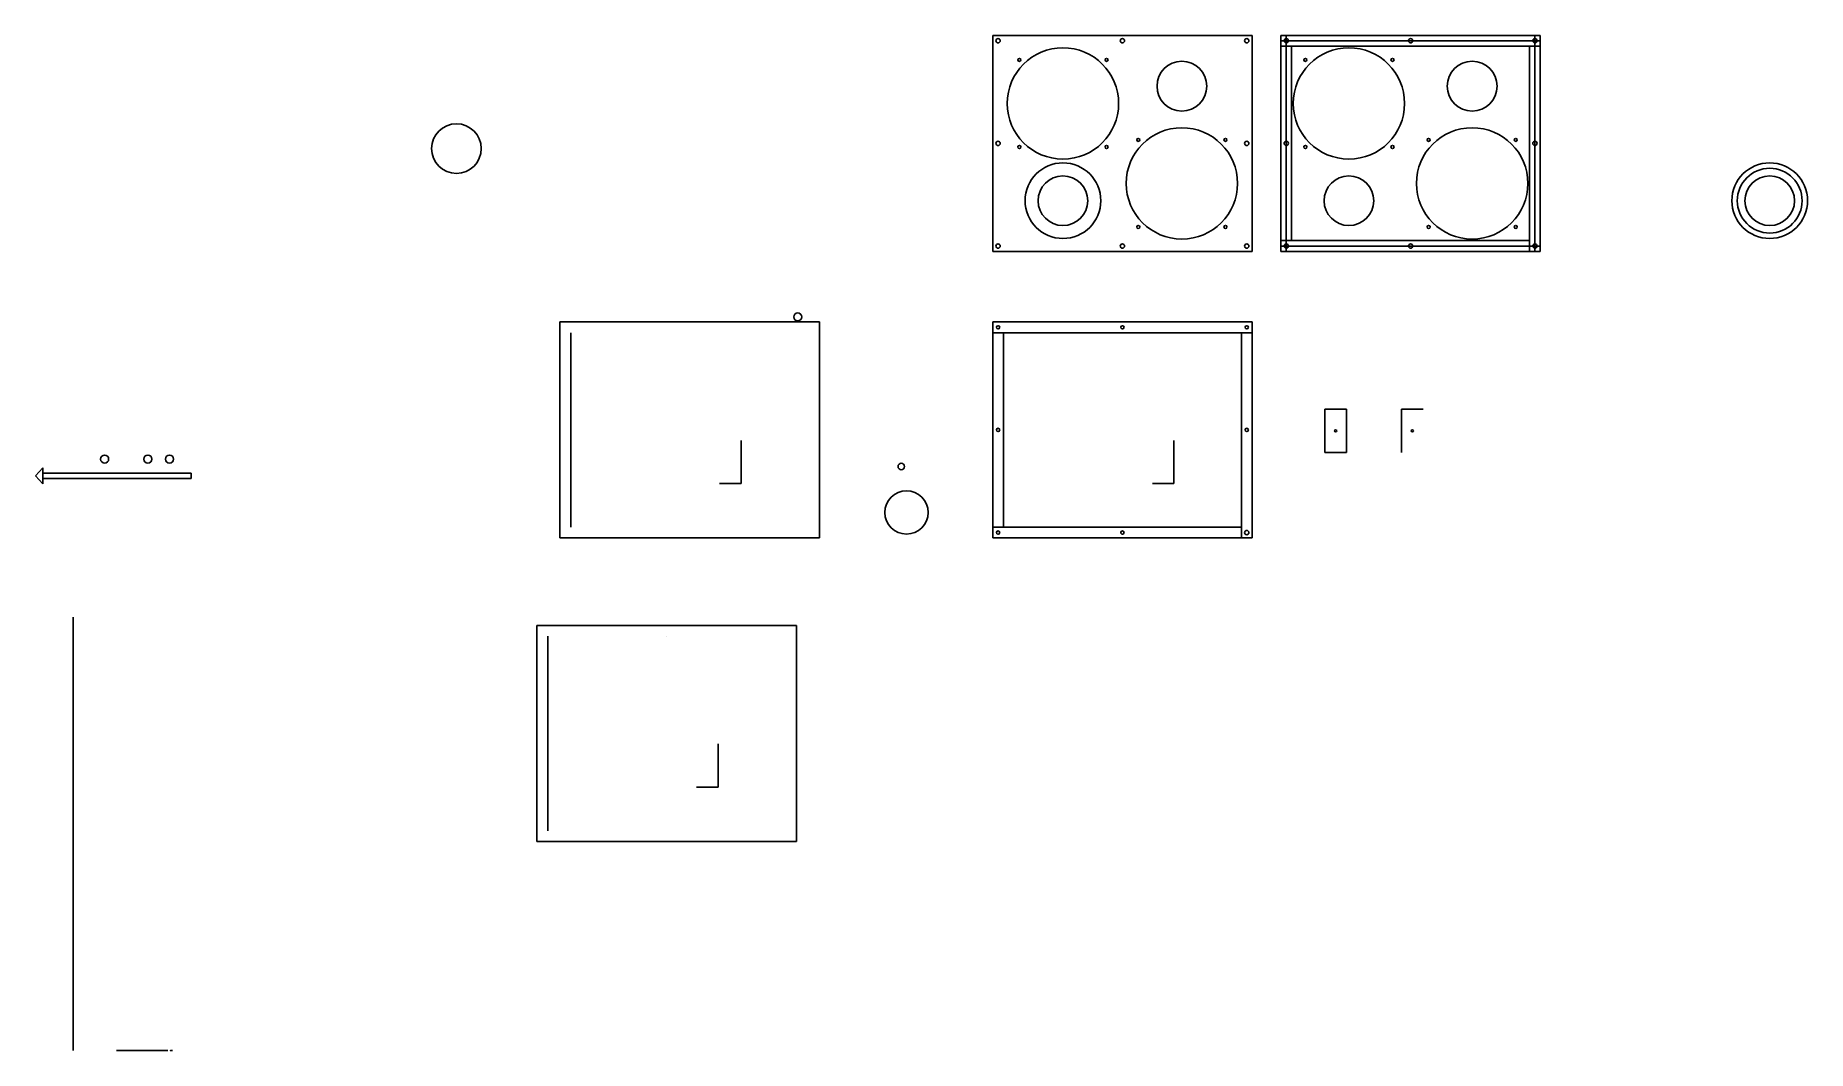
# Model space of a CAD drawing. Header units: inches. Extents: x -555 to 1084, y -827 to 113.
import ezdxf

# ---------------------------------------------------------------- set-up
doc = ezdxf.new("R2010")
doc.units = ezdxf.units.IN
doc.header["$MEASUREMENT"] = 0

msp = doc.modelspace()

# ---------------------------------------------------------------- linework, layer by layer
for p, q in [((330.1, 112.6), (570.1, 112.6)), ((330.1, -87.4), (330.1, 112.6)), ((330.1, 112.6), (330.1, 107.6)), ((330.1, 112.6), (330.1, 102.6)), ((510.1, 112.6), (570.1, 112.6)), ((570.1, 112.6), (560.1, 112.6)), ((560.1, 112.6), (565.1, 112.6)), ((570.1, 112.6), (570.1, -87.4)), ((570.1, 112.6), (570.1, 12.6)), ((596.6, 112.6), (836.6, 112.6)), ((596.6, -87.4), (596.6, 112.6)), ((596.6, 112.6), (596.6, 107.6)), ((596.6, 112.6), (596.6, 102.6)), ((596.6, 107.6), (836.6, 107.6)), ((596.6, 102.6), (836.6, 102.6)), ((601.6, -87.4), (601.6, 112.6)), ((606.6, -3.4), (606.6, 102.6)), ((606.6, 102.6), (712.6, 102.6)), ((606.6, -77.4), (606.6, 102.6)), ((659.6, 102.6), (712.6, 102.6)), ((776.6, 112.6), (836.6, 112.6)), ((836.6, 112.6), (826.6, 112.6)), ((826.6, 112.6), (831.6, 112.6)), ((836.6, 102.6), (826.6, 102.6)), ((826.6, 102.6), (826.6, -87.4)), ((831.6, 112.6), (831.6, -87.4)), ((836.6, 112.6), (836.6, -87.4)), ((836.6, 112.6), (836.6, 12.6)), ((330.1, 62.6), (330.1, -87.4)), ((570.1, 12.6), (570.1, 62.6)), ((596.6, 62.6), (596.6, -87.4)), ((836.6, 12.6), (836.6, 62.6)), ((826.6, 28.6), (826.6, -77.4)), ((330.1, -87.4), (330.1, 12.6)), ((330.1, 12.6), (330.1, -37.4)), ((596.6, -87.4), (596.6, 12.6)), ((596.6, 12.6), (596.6, -37.4)), ((826.6, -77.4), (596.6, -77.4)), ((596.6, -77.4), (606.6, -77.4)), ((773.6, -77.4), (720.6, -77.4)), ((826.6, -77.4), (720.6, -77.4)), ((826.6, -87.4), (826.6, -77.4)), ((570.1, -87.4), (330.1, -87.4)), ((330.1, -87.4), (385.1, -87.4)), ((330.1, -87.4), (335.1, -87.4)), ((390.1, -87.4), (450.1, -87.4)), ((570.1, -87.4), (570.1, -82.4)), ((836.6, -82.4), (596.6, -82.4)), ((836.6, -87.4), (596.6, -87.4)), ((596.6, -87.4), (651.6, -87.4)), ((596.6, -87.4), (601.6, -87.4)), ((656.6, -87.4), (716.6, -87.4)), ((831.6, -87.4), (831.6, -82.4)), ((836.6, -87.4), (836.6, -82.4)), ((-70.2, -152.6), (169.8, -152.6)), ((-70.2, -352.6), (-70.2, -152.6)), ((-70.2, -152.6), (-70.2, -157.6)), ((-70.2, -152.6), (-70.2, -162.6)), ((-70.2, -152.6), (-70.2, -162.6)), ((-60.2, -342.6), (-60.2, -162.6)), ((59.8, -152.6, 200), (59.8, -152.6)), ((109.8, -152.6), (169.8, -152.6)), ((169.8, -152.6), (159.8, -152.6)), ((159.8, -152.6), (164.8, -152.6)), ((169.8, -152.6), (169.8, -352.6)), ((169.8, -152.6), (169.8, -252.6)), ((330.1, -152.6), (570.1, -152.6)), ((330.1, -352.6), (330.1, -152.6)), ((330.1, -152.6), (330.1, -157.6)), ((330.1, -152.6), (330.1, -162.6)), ((330.1, -152.6), (330.1, -162.6)), ((330.1, -152.6, -470.5), (570.1, -152.6, -470.5)), ((330.1, -352.6, -470.5), (330.1, -152.6, -470.5)), ((330.1, -152.6, -470.5), (330.1, -157.6, -470.5)), ((330.1, -152.6, -470.5), (330.1, -162.6, -470.5)), ((330.1, -152.6, -470.5), (330.1, -162.6, -470.5)), ((330.1, -162.6), (570.1, -162.6)), ((330.1, -162.6, -470.5), (570.1, -162.6, -470.5)), ((340.1, -342.6), (340.1, -162.6)), ((510.1, -152.6), (570.1, -152.6)), ((510.1, -152.6, -470.5), (570.1, -152.6, -470.5)), ((570.1, -152.6), (560.1, -152.6)), ((560.1, -152.6), (565.1, -152.6)), ((570.1, -152.6, -470.5), (560.1, -152.6, -470.5)), ((560.1, -152.6, -470.5), (565.1, -152.6, -470.5)), ((570.1, -162.6), (560.1, -162.6)), ((560.1, -162.6), (560.1, -352.6)), ((570.1, -162.6, -470.5), (560.1, -162.6, -470.5)), ((560.1, -162.6, -470.5), (560.1, -352.6, -470.5)), ((570.1, -152.6), (570.1, -352.6)), ((570.1, -152.6), (570.1, -252.6)), ((570.1, -152.6, -470.5), (570.1, -352.6, -470.5)), ((570.1, -152.6, -470.5), (570.1, -252.6, -470.5)), ((-70.2, -202.6), (-70.2, -352.6)), ((169.8, -252.6), (169.8, -202.6)), ((330.1, -202.6), (330.1, -352.6)), ((330.1, -202.6, -470.5), (330.1, -352.6, -470.5)), ((570.1, -252.6), (570.1, -202.6)), ((570.1, -252.6, -470.5), (570.1, -202.6, -470.5)), ((647.3, -233.4), (637.3, -233.4)), ((637.3, -233.4), (637.3, -273.4)), ((657.3, -233.4), (647.3, -233.4)), ((657.3, -273.4), (657.3, -233.4)), ((708.3, -273.4), (708.3, -233.4)), ((708.3, -233.4), (728.3, -233.4)), ((-70.2, -352.6), (-70.2, -252.6)), ((-70.2, -252.6), (-70.2, -302.6)), ((330.1, -352.6), (330.1, -252.6)), ((330.1, -252.6), (330.1, -302.6)), ((330.1, -352.6, -470.5), (330.1, -252.6, -470.5)), ((330.1, -252.6, -470.5), (330.1, -302.6, -470.5)), ((97.5, -262.3, 8), (97.5, -302.3, 8)), ((497.8, -262.3, 8), (497.8, -302.3, 8)), ((637.3, -273.4), (657.3, -273.4)), ((-555.3, -295.1), (-548.3, -287.6)), ((-548.3, -289.6), (-548.3, -287.6)), ((-548.3, -287.6), (-548.3, -297.6)), ((-548.3, -292.6), (-548.3, -289.6)), ((-548.3, -292.6), (-411.3, -292.6)), ((-548.3, -292.6), (-548.3, -297.6)), ((-411.3, -292.6), (-411.3, -297.6)), ((-555.3, -295.1), (-548.3, -302.6)), ((-411.3, -297.6), (-548.3, -297.6)), ((-548.3, -297.6), (-548.3, -302.6)), ((87.5, -302.3, 8), (77.5, -302.3, 8)), ((97.5, -302.3, 8), (87.5, -302.3, 8)), ((487.8, -302.3, 8), (477.8, -302.3, 8)), ((497.8, -302.3, 8), (487.8, -302.3, 8)), ((560.1, -342.6), (330.1, -342.6)), ((330.1, -342.6), (340.1, -342.6)), ((560.1, -342.6, -470.5), (330.1, -342.6, -470.5)), ((330.1, -342.6, -470.5), (340.1, -342.6, -470.5)), ((560.1, -352.6), (560.1, -342.6)), ((560.1, -352.6, -470.5), (560.1, -342.6, -470.5)), ((169.8, -352.6), (-70.2, -352.6)), ((-70.2, -352.6), (-15.2, -352.6)), ((-70.2, -352.6), (-65.2, -352.6)), ((-10.2, -352.6), (49.8, -352.6)), ((169.8, -352.6), (169.8, -347.6)), ((570.1, -352.6), (330.1, -352.6)), ((330.1, -352.6), (385.1, -352.6)), ((330.1, -352.6), (335.1, -352.6)), ((570.1, -352.6, -470.5), (330.1, -352.6, -470.5)), ((330.1, -352.6, -470.5), (385.1, -352.6, -470.5)), ((330.1, -352.6, -470.5), (335.1, -352.6, -470.5)), ((390.1, -352.6), (450.1, -352.6)), ((390.1, -352.6, -470.5), (450.1, -352.6, -470.5)), ((570.1, -352.6), (570.1, -347.6)), ((570.1, -352.6, -470.5), (570.1, -347.6, -470.5)), ((-520.4, -827.1, -12.3), (-520.4, -426, -12.3)), ((-91.5, -433.6), (148.5, -433.6)), ((-91.5, -633.6), (-91.5, -433.6)), ((-91.5, -433.6), (-91.5, -438.6)), ((-91.5, -433.6), (-91.5, -443.6)), ((-91.5, -433.6), (-91.5, -443.6)), ((38.5, -433.6, 200), (38.5, -433.6)), ((88.5, -433.6), (148.5, -433.6)), ((148.5, -433.6), (138.5, -433.6)), ((138.5, -433.6), (143.5, -433.6)), ((148.5, -433.6), (148.5, -633.6)), ((148.5, -433.6), (148.5, -533.6)), ((-81.5, -623.6), (-81.5, -443.6)), ((28.5, -443.6, 170), (28.5, -443.6, 107)), ((28.5, -443.6, 107), (28.5, -443.6, 71)), ((-91.5, -483.6), (-91.5, -633.6)), ((148.5, -533.6), (148.5, -483.6)), ((-91.5, -633.6), (-91.5, -533.6)), ((-91.5, -533.6), (-91.5, -583.6)), ((76.2, -543.3, 8), (76.2, -583.3, 8)), ((66.2, -583.3, 8), (56.2, -583.3, 8)), ((76.2, -583.3, 8), (66.2, -583.3, 8)), ((148.5, -633.6), (-91.5, -633.6)), ((-91.5, -633.6), (-36.5, -633.6)), ((-91.5, -633.6), (-86.5, -633.6)), ((-31.5, -633.6), (28.5, -633.6)), ((148.5, -633.6), (148.5, -628.6)), ((-480.4, -827.1, -51.5), (-440.4, -827.1, -51.5))]:
    msp.add_line(p, q)
for centre, radius in [((335.1, 107.6), 2), ((395.1, 49.6), 51.5), ((450.1, 107.6), 2), ((565.1, 107.6), 2), ((601.6, 107.6), 2), ((659.6, 49.6), 51.5), ((716.6, 107.6), 2), ((831.6, 107.6), 2), ((354.8, 89.9), 1.4), ((435.4, 89.9), 1.4), ((505.1, 65.6), 23), ((619.3, 89.9), 1.4), ((699.9, 89.9), 1.4), ((773.6, 65.6), 23), ((-165.9, 7.8), 23), ((505.1, -24.4), 51.5), ((464.8, 15.9), 1.4), ((545.4, 15.9), 1.4), ((773.6, -24.4), 51.5), ((733.3, 15.9), 1.4), ((813.9, 15.9), 1.4), ((335.1, 12.6), 2), ((354.8, 9.3), 1.4), ((435.4, 9.3), 1.4), ((565.1, 12.6), 2), ((601.6, 12.6), 2), ((619.3, 9.3), 1.4), ((699.9, 9.3), 1.4), ((831.6, 12.6), 2), ((395.1, -40.4), 35), ((1048.8, -40.4), 35), ((1048.8, -40.4), 30), ((395.1, -40.4), 23), ((659.6, -40.4), 23), ((1048.8, -40.4), 23), ((464.8, -64.7), 1.4), ((545.4, -64.7), 1.4), ((733.3, -64.7), 1.4), ((813.9, -64.7), 1.4), ((335.1, -82.4), 2), ((450.1, -82.4), 2), ((565.1, -82.4), 2), ((601.6, -82.4), 2), ((716.6, -82.4), 2), ((831.6, -82.4), 2), ((149.8, -148, 104.6), 3.75), ((335.1, -157.6), 1.5), ((335.1, -157.6, -470.5), 1.5), ((450.1, -157.6), 1.5), ((450.1, -157.6, -470.5), 1.5), ((565.1, -157.6), 1.5), ((565.1, -157.6, -470.5), 1.5), ((335.1, -252.6), 1.5), ((335.1, -252.6, -470.5), 1.5), ((565.1, -252.6), 1.5), ((565.1, -252.6, -470.5), 1.5), ((647.3, -253.4), 1), ((718.3, -253.4), 1), ((-491.3, -279.6), 3.75), ((-451.3, -279.6), 3.75), ((-431.3, -279.6), 3.75), ((245.6, -286.5), 3), ((250.4, -329), 20), ((335.1, -347.6), 1.5), ((335.1, -347.6, -470.5), 1.5), ((450.1, -347.6), 1.5), ((450.1, -347.6, -470.5), 1.5), ((565.1, -347.6), 2), ((565.1, -347.6), 2), ((565.1, -347.6, -470.5), 2), ((565.1, -347.6, -470.5), 2)]:
    msp.add_circle(centre, radius)
at = {"extrusion": (0, -1, 6.12323e-17)}
for centre, radius in [((-451.4, -51.5, 827.1), 1), ((-440.4, -51.5, 827.1), 7.5), ((-429.4, -51.5, 827.1), 1)]:
    msp.add_circle(centre, radius, dxfattribs=at)

doc.saveas('drawing.dxf')
